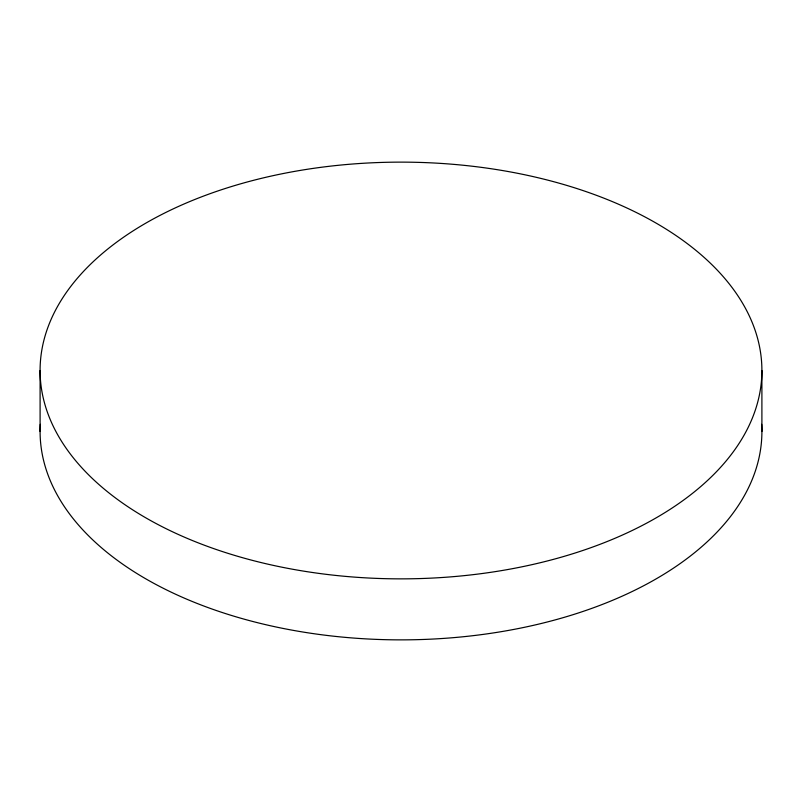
<?xml version="1.0" encoding="UTF-8"?>
<svg xmlns="http://www.w3.org/2000/svg" width="802" height="802" viewBox="0 0 802 802"><rect width="100%" height="100%" fill="white"/><g stroke="black" fill="none" stroke-linecap="round" stroke-linejoin="round"><path stroke-width="1.2" d="M761.9 370.494A360.9 208.36 0 0 1 220.55 550.944A360.9 208.36 0 0 1 220.55 190.044A360.9 208.36 0 0 1 761.9 370.494L761.9 431.506M40.1 370.494L40.1 431.506M761.689 424.318A360.9 208.36 0 0 1 401 639.866A360.9 208.36 0 0 1 40.311 424.318"/></g></svg>
